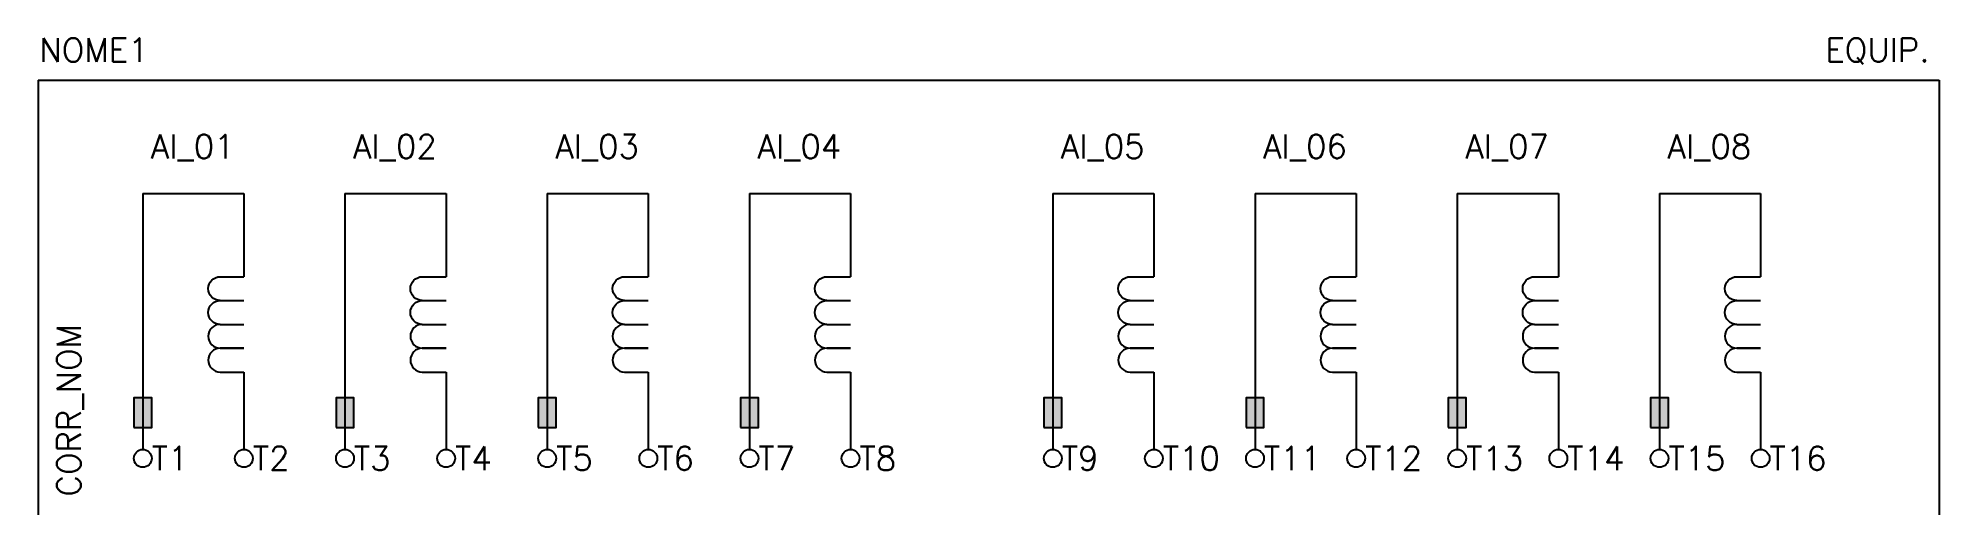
# Model space of a CAD drawing. Extents: x 390 to 550, y 194 to 234.
import ezdxf
from ezdxf.enums import TextEntityAlignment as Align

# ---------------------------------------------------------------- set-up
doc = ezdxf.new("R2010")
doc.units = 0
doc.header["$MEASUREMENT"] = 0
doc.layers.get('0').update_dxf_attribs({"linetype": 'CONTINUOUS'})
doc.styles.add('ROMANS', font='romans')

# ---------------------------------------------------------------- blocks, each defined once
blk = doc.blocks.new('RETANG')
at = {"color": 0}
blk.add_lwpolyline([(2.5, 0), (2.5, 1.5), (0, 1.5), (0, 0)], close=True, dxfattribs=at)
blk.add_solid([(0, 0), (0, 1.5), (2.5, 0), (2.5, 1.5)], dxfattribs=at)
blk = doc.blocks.new('A$C3C8C5FFC')
at = {"color": 0}
for p, q in [((0, 0), (0, -21.5)), ((0, 0), (8.5, 0)), ((8.5, 0), (8.5, -7)), ((8.5, -15), (8.5, -21.5))]:
    blk.add_line(p, q, dxfattribs=at)
for p, q in [((6.5, -7), (8.5, -7)), ((6.5, -9), (8.5, -9)), ((6.5, -11), (8.5, -11)), ((6.5, -11), (8.5, -11)), ((6.5, -13), (8.5, -13)), ((8.5, -13), (6.5, -13)), ((6.5, -15), (8.5, -15))]:
    blk.add_line(p, q)
for points in [[(6.5, -9, -1), (6.5, -7), (8.5, -7)], [(6.5, -11, -1), (6.5, -9), (8.5, -9)], [(6.5, -13, 1), (6.5, -15), (8.5, -15)]]:
    blk.add_lwpolyline(points, format="xyb")
blk.add_arc((6.5, -12), 1, 90, 270)
at = {"rotation": 270}
blk.add_blockref('RETANG', (-0.75, -17.16), dxfattribs=at)

msp = doc.modelspace()

# ---------------------------------------------------------------- linework, layer by layer
at = {"color": 0}
for p, q in [((390.15, 230.11), (549.95, 230.11)), ((390.15, 230.11), (390.15, 193.61)), ((549.95, 230.11), (549.95, 193.61)), ((398.95, 220.61), (398.95, 199.11)), ((398.95, 220.61), (407.45, 220.61)), ((407.45, 220.61), (407.45, 213.61)), ((407.45, 205.61), (407.45, 199.11))]:
    msp.add_line(p, q, dxfattribs=at)
for p, q in [((405.45, 213.61), (407.45, 213.61)), ((405.45, 211.61), (407.45, 211.61)), ((405.45, 209.61), (407.45, 209.61)), ((405.45, 209.61), (407.45, 209.61)), ((405.45, 207.61), (407.45, 207.61)), ((407.45, 207.61), (405.45, 207.61)), ((405.45, 205.61), (407.45, 205.61))]:
    msp.add_line(p, q)
for points in [[(405.45, 211.61, -1), (405.45, 213.61), (407.45, 213.61)], [(405.45, 209.61, -1), (405.45, 211.61), (407.45, 211.61)], [(405.45, 207.61, 1), (405.45, 205.61), (407.45, 205.61)]]:
    msp.add_lwpolyline(points, format="xyb")
for centre in [(398.95, 198.36), (407.45, 198.36), (415.95, 198.36), (424.45, 198.36), (432.95, 198.36), (441.45, 198.36), (449.95, 198.36), (458.45, 198.36), (475.45, 198.36), (483.95, 198.36), (492.45, 198.36), (500.95, 198.36), (509.45, 198.36), (517.95, 198.36), (526.45, 198.36), (534.95, 198.36)]:
    msp.add_circle(centre, 0.75, dxfattribs=at)
msp.add_arc((405.45, 208.61), 1, 90, 270)

# ---------------------------------------------------------------- block references
for p in [(415.95, 220.61), (432.95, 220.61), (449.95, 220.61), (475.45, 220.61), (492.45, 220.61), (509.45, 220.61), (526.45, 220.61)]:
    msp.add_blockref('A$C3C8C5FFC', p)
at = {"rotation": 270}
msp.add_blockref('RETANG', (398.2, 203.45), dxfattribs=at)

# ---------------------------------------------------------------- texts
at = {"style": 'ROMANS'}
for s, p in [('AI_01', (403.15, 224.55)), ('AI_02', (420.15, 224.55)), ('AI_03', (437.15, 224.55)), ('AI_04', (454.15, 224.55)), ('AI_05', (479.65, 224.55)), ('AI_06', (496.65, 224.55)), ('AI_07', (513.65, 224.55)), ('AI_08', (530.65, 224.55))]:
    msp.add_text(s, height=2, dxfattribs=at).set_placement(p, align=Align.MIDDLE_CENTER)
at = {"lineweight": -3, "style": 'ROMANS'}
msp.add_attdef('NOME1', text='', height=2, dxfattribs=at).set_placement((394.85, 232.65), align=Align.MIDDLE_CENTER)
msp.add_attdef('EQUIP.', text='', height=2, dxfattribs=at).set_placement((549.15, 232.65), align=Align.MIDDLE_RIGHT)
msp.add_attdef('CORR_NOM', text='', height=2, rotation=90, dxfattribs=at).set_placement((392.74, 195.16), align=Align.MIDDLE_LEFT)
for tag, text, p in [('T1', '1', (399.7, 198.36)), ('T2', '2', (408.2, 198.36)), ('T3', '3', (416.7, 198.36)), ('T4', '4', (425.2, 198.36)), ('T5', '5', (433.7, 198.36)), ('T6', '6', (442.2, 198.36)), ('T7', '7', (450.7, 198.36)), ('T8', '8', (459.2, 198.36)), ('T9', '9', (476.2, 198.36)), ('T10', '10', (484.7, 198.36)), ('T11', '11', (493.2, 198.36)), ('T12', '12', (501.7, 198.36)), ('T13', '11', (510.2, 198.36)), ('T14', '12', (518.7, 198.36)), ('T15', '11', (527.2, 198.36)), ('T16', '12', (535.7, 198.36))]:
    msp.add_attdef(tag, text=text, height=2, dxfattribs=at).set_placement(p, align=Align.MIDDLE_LEFT)

doc.saveas('drawing.dxf')
